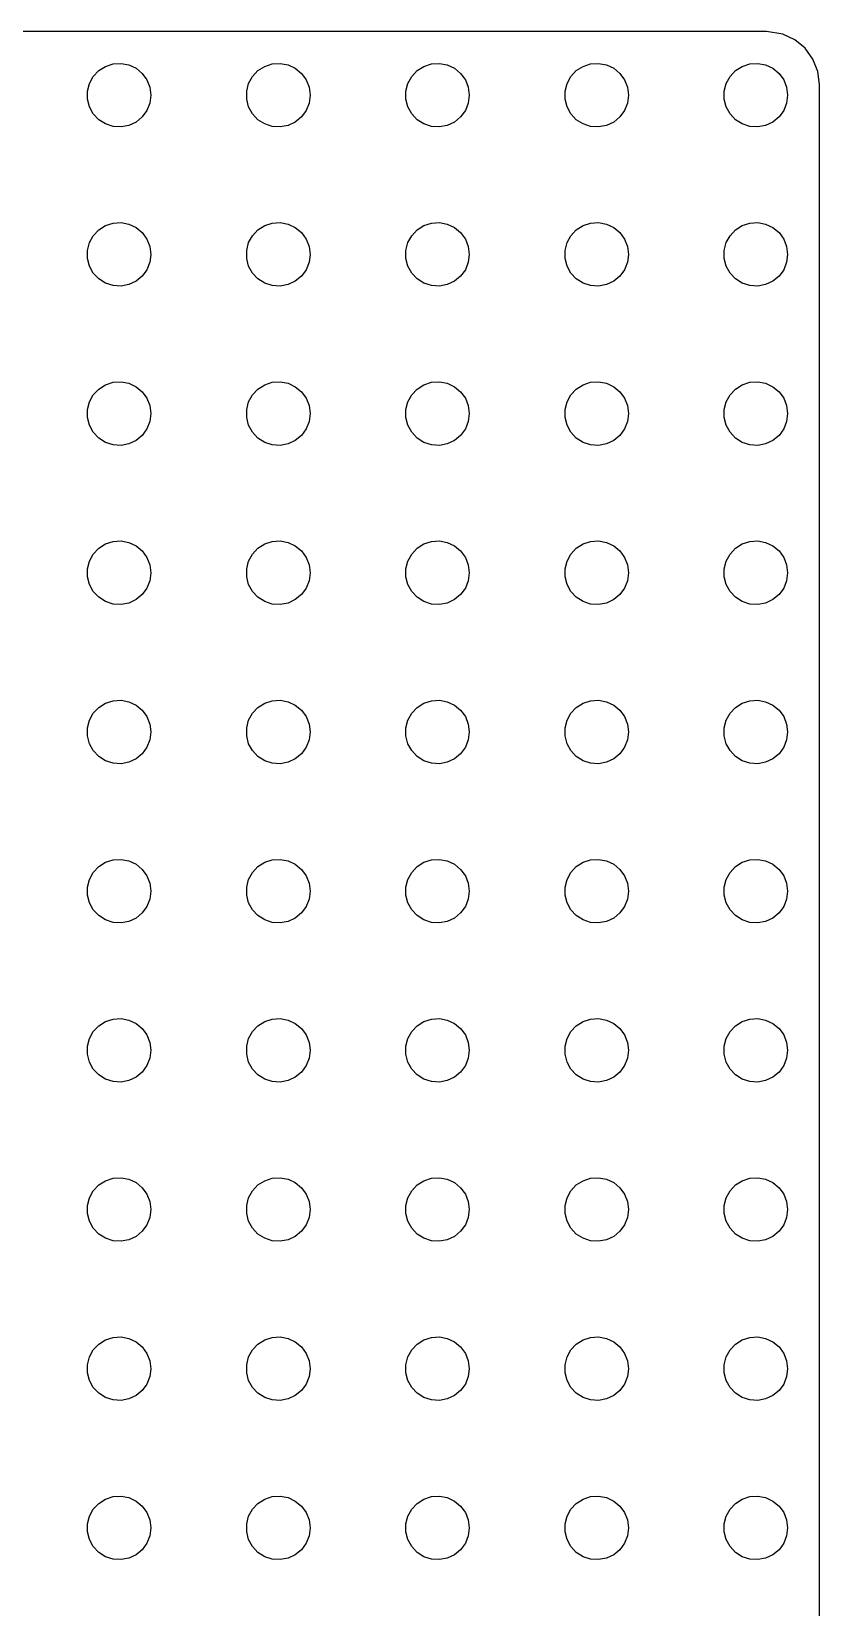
# Model space of a CAD drawing. Header units: metres. Extents: x -148 to 148, y -148 to 148.
# Drawn here: x 74.2 to 148.5, y 0 to 148.5 of the extents above; entities that cross this region are included whole.
import ezdxf

# ---------------------------------------------------------------- set-up
doc = ezdxf.new("R2010")
doc.units = ezdxf.units.M

msp = doc.modelspace()

# ---------------------------------------------------------------- linework, layer by layer
for p, q in [((143.5, 148.5), (-143.5, 148.5)), ((145.045, 148.255), (143.5, 148.5)), ((146.179, 147.722), (145.045, 148.255)), ((147.145, 146.923), (146.179, 147.722)), ((147.882, 145.909), (147.145, 146.923)), ((148.343, 144.743), (147.882, 145.909)), ((79.7107, 143.604), (80.073, 144.263)), ((80.073, 144.263), (80.5877, 144.812)), ((80.5877, 144.812), (81.2227, 145.214)), ((81.2227, 145.214), (81.9379, 145.447)), ((81.9379, 145.447), (82.6884, 145.494)), ((82.6884, 145.494), (83.427, 145.353)), ((83.427, 145.353), (84.1075, 145.033)), ((84.1075, 145.033), (84.6869, 144.554)), ((84.6869, 144.554), (85.1289, 143.945)), ((94.7107, 143.604), (95.073, 144.263)), ((95.073, 144.263), (95.5877, 144.812)), ((95.5877, 144.812), (96.2227, 145.214)), ((96.2227, 145.214), (96.9379, 145.447)), ((96.9379, 145.447), (97.6884, 145.494)), ((97.6884, 145.494), (98.427, 145.353)), ((98.427, 145.353), (99.1075, 145.033)), ((99.1075, 145.033), (99.6869, 144.554)), ((99.6869, 144.554), (100.129, 143.945)), ((109.711, 143.604), (110.073, 144.263)), ((110.073, 144.263), (110.588, 144.812)), ((110.588, 144.812), (111.223, 145.214)), ((111.223, 145.214), (111.938, 145.447)), ((111.938, 145.447), (112.688, 145.494)), ((112.688, 145.494), (113.427, 145.353)), ((113.427, 145.353), (114.107, 145.033)), ((114.107, 145.033), (114.687, 144.554)), ((114.687, 144.554), (115.129, 143.945)), ((124.711, 143.604), (125.073, 144.263)), ((125.073, 144.263), (125.588, 144.812)), ((125.588, 144.812), (126.223, 145.214)), ((126.223, 145.214), (126.938, 145.447)), ((126.938, 145.447), (127.688, 145.494)), ((127.688, 145.494), (128.427, 145.353)), ((128.427, 145.353), (129.107, 145.033)), ((129.107, 145.033), (129.687, 144.554)), ((129.687, 144.554), (130.129, 143.945)), ((139.711, 143.604), (140.073, 144.263)), ((140.073, 144.263), (140.588, 144.812)), ((140.588, 144.812), (141.223, 145.214)), ((141.223, 145.214), (141.938, 145.447)), ((141.938, 145.447), (142.688, 145.494)), ((142.688, 145.494), (143.427, 145.353)), ((143.427, 145.353), (144.107, 145.033)), ((144.107, 145.033), (144.687, 144.554)), ((144.687, 144.554), (145.129, 143.945)), ((148.5, 143.5), (148.343, 144.743)), ((79.5237, 142.876), (79.7107, 143.604)), ((79.5237, 142.124), (79.5237, 142.876)), ((85.1289, 143.945), (85.4057, 143.246)), ((85.4057, 143.246), (85.5, 142.5)), ((94.5237, 142.876), (94.7107, 143.604)), ((94.5237, 142.124), (94.5237, 142.876)), ((100.129, 143.945), (100.406, 143.246)), ((100.406, 143.246), (100.5, 142.5)), ((109.524, 142.876), (109.711, 143.604)), ((109.524, 142.124), (109.524, 142.876)), ((115.129, 143.945), (115.406, 143.246)), ((115.406, 143.246), (115.5, 142.5)), ((124.524, 142.876), (124.711, 143.604)), ((124.524, 142.124), (124.524, 142.876)), ((130.129, 143.945), (130.406, 143.246)), ((130.406, 143.246), (130.5, 142.5)), ((139.524, 142.876), (139.711, 143.604)), ((139.524, 142.124), (139.524, 142.876)), ((145.129, 143.945), (145.406, 143.246)), ((145.406, 143.246), (145.5, 142.5)), ((148.5, -143.5), (148.5, 143.5)), ((79.7107, 141.396), (79.5237, 142.124)), ((80.073, 140.737), (79.7107, 141.396)), ((85.4057, 141.754), (85.1289, 141.055)), ((85.5, 142.5), (85.4057, 141.754)), ((94.7107, 141.396), (94.5237, 142.124)), ((95.073, 140.737), (94.7107, 141.396)), ((100.406, 141.754), (100.129, 141.055)), ((100.5, 142.5), (100.406, 141.754)), ((109.711, 141.396), (109.524, 142.124)), ((110.073, 140.737), (109.711, 141.396)), ((115.406, 141.754), (115.129, 141.055)), ((115.5, 142.5), (115.406, 141.754)), ((124.711, 141.396), (124.524, 142.124)), ((125.073, 140.737), (124.711, 141.396)), ((130.406, 141.754), (130.129, 141.055)), ((130.5, 142.5), (130.406, 141.754)), ((139.711, 141.396), (139.524, 142.124)), ((140.073, 140.737), (139.711, 141.396)), ((145.406, 141.754), (145.129, 141.055)), ((145.5, 142.5), (145.406, 141.754)), ((80.5877, 140.188), (80.073, 140.737)), ((81.2227, 139.786), (80.5877, 140.188)), ((81.9379, 139.553), (81.2227, 139.786)), ((83.427, 139.647), (82.6884, 139.506)), ((84.1075, 139.967), (83.427, 139.647)), ((84.6869, 140.446), (84.1075, 139.967)), ((85.1289, 141.055), (84.6869, 140.446)), ((95.5877, 140.188), (95.073, 140.737)), ((96.2227, 139.786), (95.5877, 140.188)), ((96.9379, 139.553), (96.2227, 139.786)), ((98.427, 139.647), (97.6884, 139.506)), ((99.1075, 139.967), (98.427, 139.647)), ((99.6869, 140.446), (99.1075, 139.967)), ((100.129, 141.055), (99.6869, 140.446)), ((110.588, 140.188), (110.073, 140.737)), ((111.223, 139.786), (110.588, 140.188)), ((111.938, 139.553), (111.223, 139.786)), ((113.427, 139.647), (112.688, 139.506)), ((114.107, 139.967), (113.427, 139.647)), ((114.687, 140.446), (114.107, 139.967)), ((115.129, 141.055), (114.687, 140.446)), ((125.588, 140.188), (125.073, 140.737)), ((126.223, 139.786), (125.588, 140.188)), ((126.938, 139.553), (126.223, 139.786)), ((128.427, 139.647), (127.688, 139.506)), ((129.107, 139.967), (128.427, 139.647)), ((129.687, 140.446), (129.107, 139.967)), ((130.129, 141.055), (129.687, 140.446)), ((140.588, 140.188), (140.073, 140.737)), ((141.223, 139.786), (140.588, 140.188)), ((141.938, 139.553), (141.223, 139.786)), ((143.427, 139.647), (142.688, 139.506)), ((144.107, 139.967), (143.427, 139.647)), ((144.687, 140.446), (144.107, 139.967)), ((145.129, 141.055), (144.687, 140.446)), ((82.6884, 139.506), (81.9379, 139.553)), ((97.6884, 139.506), (96.9379, 139.553)), ((112.688, 139.506), (111.938, 139.553)), ((127.688, 139.506), (126.938, 139.553)), ((142.688, 139.506), (141.938, 139.553)), ((79.7107, 128.604), (80.073, 129.263)), ((80.073, 129.263), (80.5877, 129.812)), ((80.5877, 129.812), (81.2227, 130.214)), ((81.2227, 130.214), (81.9379, 130.447)), ((81.9379, 130.447), (82.6884, 130.494)), ((82.6884, 130.494), (83.427, 130.353)), ((83.427, 130.353), (84.1075, 130.033)), ((84.1075, 130.033), (84.6869, 129.554)), ((84.6869, 129.554), (85.1289, 128.945)), ((94.7107, 128.604), (95.073, 129.263)), ((95.073, 129.263), (95.5877, 129.812)), ((95.5877, 129.812), (96.2227, 130.214)), ((96.2227, 130.214), (96.9379, 130.447)), ((96.9379, 130.447), (97.6884, 130.494)), ((97.6884, 130.494), (98.427, 130.353)), ((98.427, 130.353), (99.1075, 130.033)), ((99.1075, 130.033), (99.6869, 129.554)), ((99.6869, 129.554), (100.129, 128.945)), ((109.711, 128.604), (110.073, 129.263)), ((110.073, 129.263), (110.588, 129.812)), ((110.588, 129.812), (111.223, 130.214)), ((111.223, 130.214), (111.938, 130.447)), ((111.938, 130.447), (112.688, 130.494)), ((112.688, 130.494), (113.427, 130.353)), ((113.427, 130.353), (114.107, 130.033)), ((114.107, 130.033), (114.687, 129.554)), ((114.687, 129.554), (115.129, 128.945)), ((124.711, 128.604), (125.073, 129.263)), ((125.073, 129.263), (125.588, 129.812)), ((125.588, 129.812), (126.223, 130.214)), ((126.223, 130.214), (126.938, 130.447)), ((126.938, 130.447), (127.688, 130.494)), ((127.688, 130.494), (128.427, 130.353)), ((128.427, 130.353), (129.107, 130.033)), ((129.107, 130.033), (129.687, 129.554)), ((129.687, 129.554), (130.129, 128.945)), ((139.711, 128.604), (140.073, 129.263)), ((140.073, 129.263), (140.588, 129.812)), ((140.588, 129.812), (141.223, 130.214)), ((141.223, 130.214), (141.938, 130.447)), ((141.938, 130.447), (142.688, 130.494)), ((142.688, 130.494), (143.427, 130.353)), ((143.427, 130.353), (144.107, 130.033)), ((144.107, 130.033), (144.687, 129.554)), ((144.687, 129.554), (145.129, 128.945)), ((79.5237, 127.876), (79.7107, 128.604)), ((79.5237, 127.124), (79.5237, 127.876)), ((85.1289, 128.945), (85.4057, 128.246)), ((85.4057, 128.246), (85.5, 127.5)), ((94.5237, 127.876), (94.7107, 128.604)), ((94.5237, 127.124), (94.5237, 127.876)), ((100.129, 128.945), (100.406, 128.246)), ((100.406, 128.246), (100.5, 127.5)), ((109.524, 127.876), (109.711, 128.604)), ((109.524, 127.124), (109.524, 127.876)), ((115.129, 128.945), (115.406, 128.246)), ((115.406, 128.246), (115.5, 127.5)), ((124.524, 127.876), (124.711, 128.604)), ((124.524, 127.124), (124.524, 127.876)), ((130.129, 128.945), (130.406, 128.246)), ((130.406, 128.246), (130.5, 127.5)), ((139.524, 127.876), (139.711, 128.604)), ((139.524, 127.124), (139.524, 127.876)), ((145.129, 128.945), (145.406, 128.246)), ((145.406, 128.246), (145.5, 127.5)), ((79.7107, 126.396), (79.5237, 127.124)), ((80.073, 125.737), (79.7107, 126.396)), ((85.4057, 126.754), (85.1289, 126.055)), ((85.5, 127.5), (85.4057, 126.754)), ((94.7107, 126.396), (94.5237, 127.124)), ((95.073, 125.737), (94.7107, 126.396)), ((100.406, 126.754), (100.129, 126.055)), ((100.5, 127.5), (100.406, 126.754)), ((109.711, 126.396), (109.524, 127.124)), ((110.073, 125.737), (109.711, 126.396)), ((115.406, 126.754), (115.129, 126.055)), ((115.5, 127.5), (115.406, 126.754)), ((124.711, 126.396), (124.524, 127.124)), ((125.073, 125.737), (124.711, 126.396)), ((130.406, 126.754), (130.129, 126.055)), ((130.5, 127.5), (130.406, 126.754)), ((139.711, 126.396), (139.524, 127.124)), ((140.073, 125.737), (139.711, 126.396)), ((145.406, 126.754), (145.129, 126.055)), ((145.5, 127.5), (145.406, 126.754)), ((80.5877, 125.188), (80.073, 125.737)), ((81.2227, 124.786), (80.5877, 125.188)), ((81.9379, 124.553), (81.2227, 124.786)), ((84.1075, 124.967), (83.427, 124.647)), ((84.6869, 125.446), (84.1075, 124.967)), ((85.1289, 126.055), (84.6869, 125.446)), ((95.5877, 125.188), (95.073, 125.737)), ((96.2227, 124.786), (95.5877, 125.188)), ((96.9379, 124.553), (96.2227, 124.786)), ((99.1075, 124.967), (98.427, 124.647)), ((99.6869, 125.446), (99.1075, 124.967)), ((100.129, 126.055), (99.6869, 125.446)), ((110.588, 125.188), (110.073, 125.737)), ((111.223, 124.786), (110.588, 125.188)), ((111.938, 124.553), (111.223, 124.786)), ((114.107, 124.967), (113.427, 124.647)), ((114.687, 125.446), (114.107, 124.967)), ((115.129, 126.055), (114.687, 125.446)), ((125.588, 125.188), (125.073, 125.737)), ((126.223, 124.786), (125.588, 125.188)), ((126.938, 124.553), (126.223, 124.786)), ((129.107, 124.967), (128.427, 124.647)), ((129.687, 125.446), (129.107, 124.967)), ((130.129, 126.055), (129.687, 125.446)), ((140.588, 125.188), (140.073, 125.737)), ((141.223, 124.786), (140.588, 125.188)), ((141.938, 124.553), (141.223, 124.786)), ((144.107, 124.967), (143.427, 124.647)), ((144.687, 125.446), (144.107, 124.967)), ((145.129, 126.055), (144.687, 125.446)), ((82.6884, 124.506), (81.9379, 124.553)), ((83.427, 124.647), (82.6884, 124.506)), ((97.6884, 124.506), (96.9379, 124.553)), ((98.427, 124.647), (97.6884, 124.506)), ((112.688, 124.506), (111.938, 124.553)), ((113.427, 124.647), (112.688, 124.506)), ((127.688, 124.506), (126.938, 124.553)), ((128.427, 124.647), (127.688, 124.506)), ((142.688, 124.506), (141.938, 124.553)), ((143.427, 124.647), (142.688, 124.506)), ((80.073, 114.263), (80.5877, 114.812)), ((80.5877, 114.812), (81.2227, 115.214)), ((81.2227, 115.214), (81.9379, 115.447)), ((81.9379, 115.447), (82.6884, 115.494)), ((82.6884, 115.494), (83.427, 115.353)), ((83.427, 115.353), (84.1075, 115.033)), ((84.1075, 115.033), (84.6869, 114.554)), ((84.6869, 114.554), (85.1289, 113.945)), ((95.073, 114.263), (95.5877, 114.812)), ((95.5877, 114.812), (96.2227, 115.214)), ((96.2227, 115.214), (96.9379, 115.447)), ((96.9379, 115.447), (97.6884, 115.494)), ((97.6884, 115.494), (98.427, 115.353)), ((98.427, 115.353), (99.1075, 115.033)), ((99.1075, 115.033), (99.6869, 114.554)), ((99.6869, 114.554), (100.129, 113.945)), ((110.073, 114.263), (110.588, 114.812)), ((110.588, 114.812), (111.223, 115.214)), ((111.223, 115.214), (111.938, 115.447)), ((111.938, 115.447), (112.688, 115.494)), ((112.688, 115.494), (113.427, 115.353)), ((113.427, 115.353), (114.107, 115.033)), ((114.107, 115.033), (114.687, 114.554)), ((114.687, 114.554), (115.129, 113.945)), ((125.073, 114.263), (125.588, 114.812)), ((125.588, 114.812), (126.223, 115.214)), ((126.223, 115.214), (126.938, 115.447)), ((126.938, 115.447), (127.688, 115.494)), ((127.688, 115.494), (128.427, 115.353)), ((128.427, 115.353), (129.107, 115.033)), ((129.107, 115.033), (129.687, 114.554)), ((129.687, 114.554), (130.129, 113.945)), ((140.073, 114.263), (140.588, 114.812)), ((140.588, 114.812), (141.223, 115.214)), ((141.223, 115.214), (141.938, 115.447)), ((141.938, 115.447), (142.688, 115.494)), ((142.688, 115.494), (143.427, 115.353)), ((143.427, 115.353), (144.107, 115.033)), ((144.107, 115.033), (144.687, 114.554)), ((144.687, 114.554), (145.129, 113.945)), ((79.5237, 112.876), (79.7107, 113.604)), ((79.5237, 112.124), (79.5237, 112.876)), ((79.7107, 113.604), (80.073, 114.263)), ((85.1289, 113.945), (85.4057, 113.246)), ((85.4057, 113.246), (85.5, 112.5)), ((94.5237, 112.876), (94.7107, 113.604)), ((94.5237, 112.124), (94.5237, 112.876)), ((94.7107, 113.604), (95.073, 114.263)), ((100.129, 113.945), (100.406, 113.246)), ((100.406, 113.246), (100.5, 112.5)), ((109.524, 112.876), (109.711, 113.604)), ((109.524, 112.124), (109.524, 112.876)), ((109.711, 113.604), (110.073, 114.263)), ((115.129, 113.945), (115.406, 113.246)), ((115.406, 113.246), (115.5, 112.5)), ((124.524, 112.876), (124.711, 113.604)), ((124.524, 112.124), (124.524, 112.876)), ((124.711, 113.604), (125.073, 114.263)), ((130.129, 113.945), (130.406, 113.246)), ((130.406, 113.246), (130.5, 112.5)), ((139.524, 112.876), (139.711, 113.604)), ((139.524, 112.124), (139.524, 112.876)), ((139.711, 113.604), (140.073, 114.263)), ((145.129, 113.945), (145.406, 113.246)), ((145.406, 113.246), (145.5, 112.5)), ((79.7107, 111.396), (79.5237, 112.124)), ((80.073, 110.737), (79.7107, 111.396)), ((85.4057, 111.754), (85.1289, 111.055)), ((85.5, 112.5), (85.4057, 111.754)), ((94.7107, 111.396), (94.5237, 112.124)), ((95.073, 110.737), (94.7107, 111.396)), ((100.406, 111.754), (100.129, 111.055)), ((100.5, 112.5), (100.406, 111.754)), ((109.711, 111.396), (109.524, 112.124)), ((110.073, 110.737), (109.711, 111.396)), ((115.406, 111.754), (115.129, 111.055)), ((115.5, 112.5), (115.406, 111.754)), ((124.711, 111.396), (124.524, 112.124)), ((125.073, 110.737), (124.711, 111.396)), ((130.406, 111.754), (130.129, 111.055)), ((130.5, 112.5), (130.406, 111.754)), ((139.711, 111.396), (139.524, 112.124)), ((140.073, 110.737), (139.711, 111.396)), ((145.406, 111.754), (145.129, 111.055)), ((145.5, 112.5), (145.406, 111.754)), ((80.5877, 110.188), (80.073, 110.737)), ((81.2227, 109.786), (80.5877, 110.188)), ((84.1075, 109.967), (83.427, 109.647)), ((84.6869, 110.446), (84.1075, 109.967)), ((85.1289, 111.055), (84.6869, 110.446)), ((95.5877, 110.188), (95.073, 110.737)), ((96.2227, 109.786), (95.5877, 110.188)), ((99.1075, 109.967), (98.427, 109.647)), ((99.6869, 110.446), (99.1075, 109.967)), ((100.129, 111.055), (99.6869, 110.446)), ((110.588, 110.188), (110.073, 110.737)), ((111.223, 109.786), (110.588, 110.188)), ((114.107, 109.967), (113.427, 109.647)), ((114.687, 110.446), (114.107, 109.967)), ((115.129, 111.055), (114.687, 110.446)), ((125.588, 110.188), (125.073, 110.737)), ((126.223, 109.786), (125.588, 110.188)), ((129.107, 109.967), (128.427, 109.647)), ((129.687, 110.446), (129.107, 109.967)), ((130.129, 111.055), (129.687, 110.446)), ((140.588, 110.188), (140.073, 110.737)), ((141.223, 109.786), (140.588, 110.188)), ((144.107, 109.967), (143.427, 109.647)), ((144.687, 110.446), (144.107, 109.967)), ((145.129, 111.055), (144.687, 110.446)), ((81.9379, 109.553), (81.2227, 109.786)), ((82.6884, 109.506), (81.9379, 109.553)), ((83.427, 109.647), (82.6884, 109.506)), ((96.9379, 109.553), (96.2227, 109.786)), ((97.6884, 109.506), (96.9379, 109.553)), ((98.427, 109.647), (97.6884, 109.506)), ((111.938, 109.553), (111.223, 109.786)), ((112.688, 109.506), (111.938, 109.553)), ((113.427, 109.647), (112.688, 109.506)), ((126.938, 109.553), (126.223, 109.786)), ((127.688, 109.506), (126.938, 109.553)), ((128.427, 109.647), (127.688, 109.506)), ((141.938, 109.553), (141.223, 109.786)), ((142.688, 109.506), (141.938, 109.553)), ((143.427, 109.647), (142.688, 109.506)), ((80.073, 99.2634), (80.5877, 99.8115)), ((80.5877, 99.8115), (81.2227, 100.214)), ((81.2227, 100.214), (81.9379, 100.447)), ((81.9379, 100.447), (82.6884, 100.494)), ((82.6884, 100.494), (83.427, 100.353)), ((83.427, 100.353), (84.1075, 100.033)), ((84.1075, 100.033), (84.6869, 99.5536)), ((84.6869, 99.5536), (85.1289, 98.9453)), ((95.073, 99.2634), (95.5877, 99.8115)), ((95.5877, 99.8115), (96.2227, 100.214)), ((96.2227, 100.214), (96.9379, 100.447)), ((96.9379, 100.447), (97.6884, 100.494)), ((97.6884, 100.494), (98.427, 100.353)), ((98.427, 100.353), (99.1075, 100.033)), ((99.1075, 100.033), (99.6869, 99.5536)), ((99.6869, 99.5536), (100.129, 98.9453)), ((110.073, 99.2634), (110.588, 99.8115)), ((110.588, 99.8115), (111.223, 100.214)), ((111.223, 100.214), (111.938, 100.447)), ((111.938, 100.447), (112.688, 100.494)), ((112.688, 100.494), (113.427, 100.353)), ((113.427, 100.353), (114.107, 100.033)), ((114.107, 100.033), (114.687, 99.5536)), ((114.687, 99.5536), (115.129, 98.9453)), ((125.073, 99.2634), (125.588, 99.8115)), ((125.588, 99.8115), (126.223, 100.214)), ((126.223, 100.214), (126.938, 100.447)), ((126.938, 100.447), (127.688, 100.494)), ((127.688, 100.494), (128.427, 100.353)), ((128.427, 100.353), (129.107, 100.033)), ((129.107, 100.033), (129.687, 99.5536)), ((129.687, 99.5536), (130.129, 98.9453)), ((140.073, 99.2634), (140.588, 99.8115)), ((140.588, 99.8115), (141.223, 100.214)), ((141.223, 100.214), (141.938, 100.447)), ((141.938, 100.447), (142.688, 100.494)), ((142.688, 100.494), (143.427, 100.353)), ((143.427, 100.353), (144.107, 100.033)), ((144.107, 100.033), (144.687, 99.5536)), ((144.687, 99.5536), (145.129, 98.9453)), ((79.5237, 97.876), (79.7107, 98.6044)), ((79.7107, 98.6044), (80.073, 99.2634)), ((85.1289, 98.9453), (85.4057, 98.2461)), ((85.4057, 98.2461), (85.5, 97.5)), ((94.5237, 97.876), (94.7107, 98.6044)), ((94.7107, 98.6044), (95.073, 99.2634)), ((100.129, 98.9453), (100.406, 98.2461)), ((100.406, 98.2461), (100.5, 97.5)), ((109.524, 97.876), (109.711, 98.6044)), ((109.711, 98.6044), (110.073, 99.2634)), ((115.129, 98.9453), (115.406, 98.2461)), ((115.406, 98.2461), (115.5, 97.5)), ((124.524, 97.876), (124.711, 98.6044)), ((124.711, 98.6044), (125.073, 99.2634)), ((130.129, 98.9453), (130.406, 98.2461)), ((130.406, 98.2461), (130.5, 97.5)), ((139.524, 97.876), (139.711, 98.6044)), ((139.711, 98.6044), (140.073, 99.2634)), ((145.129, 98.9453), (145.406, 98.2461)), ((145.406, 98.2461), (145.5, 97.5)), ((79.5237, 97.124), (79.5237, 97.876)), ((79.7107, 96.3956), (79.5237, 97.124)), ((85.4057, 96.7539), (85.1289, 96.0547)), ((85.5, 97.5), (85.4057, 96.7539)), ((94.5237, 97.124), (94.5237, 97.876)), ((94.7107, 96.3956), (94.5237, 97.124)), ((100.406, 96.7539), (100.129, 96.0547)), ((100.5, 97.5), (100.406, 96.7539)), ((109.524, 97.124), (109.524, 97.876)), ((109.711, 96.3956), (109.524, 97.124)), ((115.406, 96.7539), (115.129, 96.0547)), ((115.5, 97.5), (115.406, 96.7539)), ((124.524, 97.124), (124.524, 97.876)), ((124.711, 96.3956), (124.524, 97.124)), ((130.406, 96.7539), (130.129, 96.0547)), ((130.5, 97.5), (130.406, 96.7539)), ((139.524, 97.124), (139.524, 97.876)), ((139.711, 96.3956), (139.524, 97.124)), ((145.406, 96.7539), (145.129, 96.0547)), ((145.5, 97.5), (145.406, 96.7539)), ((80.073, 95.7366), (79.7107, 96.3956)), ((80.5877, 95.1885), (80.073, 95.7366)), ((81.2227, 94.7855), (80.5877, 95.1885)), ((84.6869, 95.4464), (84.1075, 94.967)), ((85.1289, 96.0547), (84.6869, 95.4464)), ((95.073, 95.7366), (94.7107, 96.3956)), ((95.5877, 95.1885), (95.073, 95.7366)), ((96.2227, 94.7855), (95.5877, 95.1885)), ((99.6869, 95.4464), (99.1075, 94.967)), ((100.129, 96.0547), (99.6869, 95.4464)), ((110.073, 95.7366), (109.711, 96.3956)), ((110.588, 95.1885), (110.073, 95.7366)), ((111.223, 94.7855), (110.588, 95.1885)), ((114.687, 95.4464), (114.107, 94.967)), ((115.129, 96.0547), (114.687, 95.4464)), ((125.073, 95.7366), (124.711, 96.3956)), ((125.588, 95.1885), (125.073, 95.7366)), ((126.223, 94.7855), (125.588, 95.1885)), ((129.687, 95.4464), (129.107, 94.967)), ((130.129, 96.0547), (129.687, 95.4464)), ((140.073, 95.7366), (139.711, 96.3956)), ((140.588, 95.1885), (140.073, 95.7366)), ((141.223, 94.7855), (140.588, 95.1885)), ((144.687, 95.4464), (144.107, 94.967)), ((145.129, 96.0547), (144.687, 95.4464)), ((81.9379, 94.5531), (81.2227, 94.7855)), ((82.6884, 94.5059), (81.9379, 94.5531)), ((83.427, 94.6468), (82.6884, 94.5059)), ((84.1075, 94.967), (83.427, 94.6468)), ((96.9379, 94.5531), (96.2227, 94.7855)), ((97.6884, 94.5059), (96.9379, 94.5531)), ((98.427, 94.6468), (97.6884, 94.5059)), ((99.1075, 94.967), (98.427, 94.6468)), ((111.938, 94.5531), (111.223, 94.7855)), ((112.688, 94.5059), (111.938, 94.5531)), ((113.427, 94.6468), (112.688, 94.5059)), ((114.107, 94.967), (113.427, 94.6468)), ((126.938, 94.5531), (126.223, 94.7855)), ((127.688, 94.5059), (126.938, 94.5531)), ((128.427, 94.6468), (127.688, 94.5059)), ((129.107, 94.967), (128.427, 94.6468)), ((141.938, 94.5531), (141.223, 94.7855)), ((142.688, 94.5059), (141.938, 94.5531)), ((143.427, 94.6468), (142.688, 94.5059)), ((144.107, 94.967), (143.427, 94.6468)), ((80.073, 84.2634), (80.5877, 84.8115)), ((80.5877, 84.8115), (81.2227, 85.2145)), ((81.2227, 85.2145), (81.9379, 85.4469)), ((81.9379, 85.4469), (82.6884, 85.4941)), ((82.6884, 85.4941), (83.427, 85.3532)), ((83.427, 85.3532), (84.1075, 85.033)), ((84.1075, 85.033), (84.6869, 84.5536)), ((95.073, 84.2634), (95.5877, 84.8115)), ((95.5877, 84.8115), (96.2227, 85.2145)), ((96.2227, 85.2145), (96.9379, 85.4469)), ((96.9379, 85.4469), (97.6884, 85.4941)), ((97.6884, 85.4941), (98.427, 85.3532)), ((98.427, 85.3532), (99.1075, 85.033)), ((99.1075, 85.033), (99.6869, 84.5536)), ((110.073, 84.2634), (110.588, 84.8115)), ((110.588, 84.8115), (111.223, 85.2145)), ((111.223, 85.2145), (111.938, 85.4469)), ((111.938, 85.4469), (112.688, 85.4941)), ((112.688, 85.4941), (113.427, 85.3532)), ((113.427, 85.3532), (114.107, 85.033)), ((114.107, 85.033), (114.687, 84.5536)), ((125.073, 84.2634), (125.588, 84.8115)), ((125.588, 84.8115), (126.223, 85.2145)), ((126.223, 85.2145), (126.938, 85.4469)), ((126.938, 85.4469), (127.688, 85.4941)), ((127.688, 85.4941), (128.427, 85.3532)), ((128.427, 85.3532), (129.107, 85.033)), ((129.107, 85.033), (129.687, 84.5536)), ((140.073, 84.2634), (140.588, 84.8115)), ((140.588, 84.8115), (141.223, 85.2145)), ((141.223, 85.2145), (141.938, 85.4469)), ((141.938, 85.4469), (142.688, 85.4941)), ((142.688, 85.4941), (143.427, 85.3532)), ((143.427, 85.3532), (144.107, 85.033)), ((144.107, 85.033), (144.687, 84.5536)), ((79.5237, 82.876), (79.7107, 83.6044)), ((79.7107, 83.6044), (80.073, 84.2634)), ((84.6869, 84.5536), (85.1289, 83.9453)), ((85.1289, 83.9453), (85.4057, 83.2461)), ((85.4057, 83.2461), (85.5, 82.5)), ((94.5237, 82.876), (94.7107, 83.6044)), ((94.7107, 83.6044), (95.073, 84.2634)), ((99.6869, 84.5536), (100.129, 83.9453)), ((100.129, 83.9453), (100.406, 83.2461)), ((100.406, 83.2461), (100.5, 82.5)), ((109.524, 82.876), (109.711, 83.6044)), ((109.711, 83.6044), (110.073, 84.2634)), ((114.687, 84.5536), (115.129, 83.9453)), ((115.129, 83.9453), (115.406, 83.2461)), ((115.406, 83.2461), (115.5, 82.5)), ((124.524, 82.876), (124.711, 83.6044)), ((124.711, 83.6044), (125.073, 84.2634)), ((129.687, 84.5536), (130.129, 83.9453)), ((130.129, 83.9453), (130.406, 83.2461)), ((130.406, 83.2461), (130.5, 82.5)), ((139.524, 82.876), (139.711, 83.6044)), ((139.711, 83.6044), (140.073, 84.2634)), ((144.687, 84.5536), (145.129, 83.9453)), ((145.129, 83.9453), (145.406, 83.2461)), ((145.406, 83.2461), (145.5, 82.5)), ((79.5237, 82.124), (79.5237, 82.876)), ((79.7107, 81.3956), (79.5237, 82.124)), ((85.4057, 81.7539), (85.1289, 81.0547)), ((85.5, 82.5), (85.4057, 81.7539)), ((94.5237, 82.124), (94.5237, 82.876)), ((94.7107, 81.3956), (94.5237, 82.124)), ((100.406, 81.7539), (100.129, 81.0547)), ((100.5, 82.5), (100.406, 81.7539)), ((109.524, 82.124), (109.524, 82.876)), ((109.711, 81.3956), (109.524, 82.124)), ((115.406, 81.7539), (115.129, 81.0547)), ((115.5, 82.5), (115.406, 81.7539)), ((124.524, 82.124), (124.524, 82.876)), ((124.711, 81.3956), (124.524, 82.124)), ((130.406, 81.7539), (130.129, 81.0547)), ((130.5, 82.5), (130.406, 81.7539)), ((139.524, 82.124), (139.524, 82.876)), ((139.711, 81.3956), (139.524, 82.124)), ((145.406, 81.7539), (145.129, 81.0547)), ((145.5, 82.5), (145.406, 81.7539)), ((80.073, 80.7366), (79.7107, 81.3956)), ((80.5877, 80.1885), (80.073, 80.7366)), ((84.6869, 80.4464), (84.1075, 79.967)), ((85.1289, 81.0547), (84.6869, 80.4464)), ((95.073, 80.7366), (94.7107, 81.3956)), ((95.5877, 80.1885), (95.073, 80.7366)), ((99.6869, 80.4464), (99.1075, 79.967)), ((100.129, 81.0547), (99.6869, 80.4464)), ((110.073, 80.7366), (109.711, 81.3956)), ((110.588, 80.1885), (110.073, 80.7366)), ((114.687, 80.4464), (114.107, 79.967)), ((115.129, 81.0547), (114.687, 80.4464)), ((125.073, 80.7366), (124.711, 81.3956)), ((125.588, 80.1885), (125.073, 80.7366)), ((129.687, 80.4464), (129.107, 79.967)), ((130.129, 81.0547), (129.687, 80.4464)), ((140.073, 80.7366), (139.711, 81.3956)), ((140.588, 80.1885), (140.073, 80.7366)), ((144.687, 80.4464), (144.107, 79.967)), ((145.129, 81.0547), (144.687, 80.4464)), ((81.2227, 79.7855), (80.5877, 80.1885)), ((81.9379, 79.5531), (81.2227, 79.7855)), ((82.6884, 79.5059), (81.9379, 79.5531)), ((83.427, 79.6468), (82.6884, 79.5059)), ((84.1075, 79.967), (83.427, 79.6468)), ((96.2227, 79.7855), (95.5877, 80.1885)), ((96.9379, 79.5531), (96.2227, 79.7855)), ((97.6884, 79.5059), (96.9379, 79.5531)), ((98.427, 79.6468), (97.6884, 79.5059)), ((99.1075, 79.967), (98.427, 79.6468)), ((111.223, 79.7855), (110.588, 80.1885)), ((111.938, 79.5531), (111.223, 79.7855)), ((112.688, 79.5059), (111.938, 79.5531)), ((113.427, 79.6468), (112.688, 79.5059)), ((114.107, 79.967), (113.427, 79.6468)), ((126.223, 79.7855), (125.588, 80.1885)), ((126.938, 79.5531), (126.223, 79.7855)), ((127.688, 79.5059), (126.938, 79.5531)), ((128.427, 79.6468), (127.688, 79.5059)), ((129.107, 79.967), (128.427, 79.6468)), ((141.223, 79.7855), (140.588, 80.1885)), ((141.938, 79.5531), (141.223, 79.7855)), ((142.688, 79.5059), (141.938, 79.5531)), ((143.427, 79.6468), (142.688, 79.5059)), ((144.107, 79.967), (143.427, 79.6468)), ((80.073, 69.2634), (80.5877, 69.8115)), ((80.5877, 69.8115), (81.2227, 70.2145)), ((81.2227, 70.2145), (81.9379, 70.4469)), ((81.9379, 70.4469), (82.6884, 70.4941)), ((82.6884, 70.4941), (83.427, 70.3532)), ((83.427, 70.3532), (84.1075, 70.033)), ((84.1075, 70.033), (84.6869, 69.5536)), ((95.073, 69.2634), (95.5877, 69.8115)), ((95.5877, 69.8115), (96.2227, 70.2145)), ((96.2227, 70.2145), (96.9379, 70.4469)), ((96.9379, 70.4469), (97.6884, 70.4941)), ((97.6884, 70.4941), (98.427, 70.3532)), ((98.427, 70.3532), (99.1075, 70.033)), ((99.1075, 70.033), (99.6869, 69.5536)), ((110.073, 69.2634), (110.588, 69.8115)), ((110.588, 69.8115), (111.223, 70.2145)), ((111.223, 70.2145), (111.938, 70.4469)), ((111.938, 70.4469), (112.688, 70.4941)), ((112.688, 70.4941), (113.427, 70.3532)), ((113.427, 70.3532), (114.107, 70.033)), ((114.107, 70.033), (114.687, 69.5536)), ((125.073, 69.2634), (125.588, 69.8115)), ((125.588, 69.8115), (126.223, 70.2145)), ((126.223, 70.2145), (126.938, 70.4469)), ((126.938, 70.4469), (127.688, 70.4941)), ((127.688, 70.4941), (128.427, 70.3532)), ((128.427, 70.3532), (129.107, 70.033)), ((129.107, 70.033), (129.687, 69.5536)), ((140.073, 69.2634), (140.588, 69.8115)), ((140.588, 69.8115), (141.223, 70.2145)), ((141.223, 70.2145), (141.938, 70.4469)), ((141.938, 70.4469), (142.688, 70.4941)), ((142.688, 70.4941), (143.427, 70.3532)), ((143.427, 70.3532), (144.107, 70.033)), ((144.107, 70.033), (144.687, 69.5536)), ((79.5237, 67.876), (79.7107, 68.6044)), ((79.7107, 68.6044), (80.073, 69.2634)), ((84.6869, 69.5536), (85.1289, 68.9453)), ((85.1289, 68.9453), (85.4057, 68.2461)), ((94.5237, 67.876), (94.7107, 68.6044)), ((94.7107, 68.6044), (95.073, 69.2634)), ((99.6869, 69.5536), (100.129, 68.9453)), ((100.129, 68.9453), (100.406, 68.2461)), ((109.524, 67.876), (109.711, 68.6044)), ((109.711, 68.6044), (110.073, 69.2634)), ((114.687, 69.5536), (115.129, 68.9453)), ((115.129, 68.9453), (115.406, 68.2461)), ((124.524, 67.876), (124.711, 68.6044)), ((124.711, 68.6044), (125.073, 69.2634)), ((129.687, 69.5536), (130.129, 68.9453)), ((130.129, 68.9453), (130.406, 68.2461)), ((139.524, 67.876), (139.711, 68.6044)), ((139.711, 68.6044), (140.073, 69.2634)), ((144.687, 69.5536), (145.129, 68.9453)), ((145.129, 68.9453), (145.406, 68.2461)), ((79.5237, 67.124), (79.5237, 67.876)), ((79.7107, 66.3956), (79.5237, 67.124)), ((85.4057, 68.2461), (85.5, 67.5)), ((85.5, 67.5), (85.4057, 66.7539)), ((94.5237, 67.124), (94.5237, 67.876)), ((94.7107, 66.3956), (94.5237, 67.124)), ((100.406, 68.2461), (100.5, 67.5)), ((100.5, 67.5), (100.406, 66.7539)), ((109.524, 67.124), (109.524, 67.876)), ((109.711, 66.3956), (109.524, 67.124)), ((115.406, 68.2461), (115.5, 67.5)), ((115.5, 67.5), (115.406, 66.7539)), ((124.524, 67.124), (124.524, 67.876)), ((124.711, 66.3956), (124.524, 67.124)), ((130.406, 68.2461), (130.5, 67.5)), ((130.5, 67.5), (130.406, 66.7539)), ((139.524, 67.124), (139.524, 67.876)), ((139.711, 66.3956), (139.524, 67.124)), ((145.406, 68.2461), (145.5, 67.5)), ((145.5, 67.5), (145.406, 66.7539)), ((80.073, 65.7366), (79.7107, 66.3956)), ((80.5877, 65.1885), (80.073, 65.7366)), ((84.6869, 65.4464), (84.1075, 64.967)), ((85.1289, 66.0547), (84.6869, 65.4464)), ((85.4057, 66.7539), (85.1289, 66.0547)), ((95.073, 65.7366), (94.7107, 66.3956)), ((95.5877, 65.1885), (95.073, 65.7366)), ((99.6869, 65.4464), (99.1075, 64.967)), ((100.129, 66.0547), (99.6869, 65.4464)), ((100.406, 66.7539), (100.129, 66.0547)), ((110.073, 65.7366), (109.711, 66.3956)), ((110.588, 65.1885), (110.073, 65.7366)), ((114.687, 65.4464), (114.107, 64.967)), ((115.129, 66.0547), (114.687, 65.4464)), ((115.406, 66.7539), (115.129, 66.0547)), ((125.073, 65.7366), (124.711, 66.3956)), ((125.588, 65.1885), (125.073, 65.7366)), ((129.687, 65.4464), (129.107, 64.967)), ((130.129, 66.0547), (129.687, 65.4464)), ((130.406, 66.7539), (130.129, 66.0547)), ((140.073, 65.7366), (139.711, 66.3956)), ((140.588, 65.1885), (140.073, 65.7366)), ((144.687, 65.4464), (144.107, 64.967)), ((145.129, 66.0547), (144.687, 65.4464)), ((145.406, 66.7539), (145.129, 66.0547)), ((81.2227, 64.7855), (80.5877, 65.1885)), ((81.9379, 64.5531), (81.2227, 64.7855)), ((82.6884, 64.5059), (81.9379, 64.5531)), ((83.427, 64.6468), (82.6884, 64.5059)), ((84.1075, 64.967), (83.427, 64.6468)), ((96.2227, 64.7855), (95.5877, 65.1885)), ((96.9379, 64.5531), (96.2227, 64.7855)), ((97.6884, 64.5059), (96.9379, 64.5531)), ((98.427, 64.6468), (97.6884, 64.5059)), ((99.1075, 64.967), (98.427, 64.6468)), ((111.223, 64.7855), (110.588, 65.1885)), ((111.938, 64.5531), (111.223, 64.7855)), ((112.688, 64.5059), (111.938, 64.5531)), ((113.427, 64.6468), (112.688, 64.5059)), ((114.107, 64.967), (113.427, 64.6468)), ((126.223, 64.7855), (125.588, 65.1885)), ((126.938, 64.5531), (126.223, 64.7855)), ((127.688, 64.5059), (126.938, 64.5531)), ((128.427, 64.6468), (127.688, 64.5059)), ((129.107, 64.967), (128.427, 64.6468)), ((141.223, 64.7855), (140.588, 65.1885)), ((141.938, 64.5531), (141.223, 64.7855)), ((142.688, 64.5059), (141.938, 64.5531)), ((143.427, 64.6468), (142.688, 64.5059)), ((144.107, 64.967), (143.427, 64.6468)), ((80.5877, 54.8115), (81.2227, 55.2145)), ((81.2227, 55.2145), (81.9379, 55.4469)), ((81.9379, 55.4469), (82.6884, 55.4941)), ((82.6884, 55.4941), (83.427, 55.3532)), ((83.427, 55.3532), (84.1075, 55.033)), ((84.1075, 55.033), (84.6869, 54.5536)), ((95.5877, 54.8115), (96.2227, 55.2145)), ((96.2227, 55.2145), (96.9379, 55.4469)), ((96.9379, 55.4469), (97.6884, 55.4941)), ((97.6884, 55.4941), (98.427, 55.3532)), ((98.427, 55.3532), (99.1075, 55.033)), ((99.1075, 55.033), (99.6869, 54.5536)), ((110.588, 54.8115), (111.223, 55.2145)), ((111.223, 55.2145), (111.938, 55.4469)), ((111.938, 55.4469), (112.688, 55.4941)), ((112.688, 55.4941), (113.427, 55.3532)), ((113.427, 55.3532), (114.107, 55.033)), ((114.107, 55.033), (114.687, 54.5536)), ((125.588, 54.8115), (126.223, 55.2145)), ((126.223, 55.2145), (126.938, 55.4469)), ((126.938, 55.4469), (127.688, 55.4941)), ((127.688, 55.4941), (128.427, 55.3532)), ((128.427, 55.3532), (129.107, 55.033)), ((129.107, 55.033), (129.687, 54.5536)), ((140.588, 54.8115), (141.223, 55.2145)), ((141.223, 55.2145), (141.938, 55.4469)), ((141.938, 55.4469), (142.688, 55.4941)), ((142.688, 55.4941), (143.427, 55.3532)), ((143.427, 55.3532), (144.107, 55.033)), ((144.107, 55.033), (144.687, 54.5536)), ((79.5237, 52.876), (79.7107, 53.6044)), ((79.7107, 53.6044), (80.073, 54.2634)), ((80.073, 54.2634), (80.5877, 54.8115)), ((84.6869, 54.5536), (85.1289, 53.9453)), ((85.1289, 53.9453), (85.4057, 53.2461)), ((94.5237, 52.876), (94.7107, 53.6044)), ((94.7107, 53.6044), (95.073, 54.2634)), ((95.073, 54.2634), (95.5877, 54.8115)), ((99.6869, 54.5536), (100.129, 53.9453)), ((100.129, 53.9453), (100.406, 53.2461)), ((109.524, 52.876), (109.711, 53.6044)), ((109.711, 53.6044), (110.073, 54.2634)), ((110.073, 54.2634), (110.588, 54.8115)), ((114.687, 54.5536), (115.129, 53.9453)), ((115.129, 53.9453), (115.406, 53.2461)), ((124.524, 52.876), (124.711, 53.6044)), ((124.711, 53.6044), (125.073, 54.2634)), ((125.073, 54.2634), (125.588, 54.8115)), ((129.687, 54.5536), (130.129, 53.9453)), ((130.129, 53.9453), (130.406, 53.2461)), ((139.524, 52.876), (139.711, 53.6044)), ((139.711, 53.6044), (140.073, 54.2634)), ((140.073, 54.2634), (140.588, 54.8115)), ((144.687, 54.5536), (145.129, 53.9453)), ((145.129, 53.9453), (145.406, 53.2461)), ((79.5237, 52.124), (79.5237, 52.876)), ((79.7107, 51.3956), (79.5237, 52.124)), ((85.4057, 53.2461), (85.5, 52.5)), ((85.5, 52.5), (85.4057, 51.7539)), ((94.5237, 52.124), (94.5237, 52.876)), ((94.7107, 51.3956), (94.5237, 52.124)), ((100.406, 53.2461), (100.5, 52.5)), ((100.5, 52.5), (100.406, 51.7539)), ((109.524, 52.124), (109.524, 52.876)), ((109.711, 51.3956), (109.524, 52.124)), ((115.406, 53.2461), (115.5, 52.5)), ((115.5, 52.5), (115.406, 51.7539)), ((124.524, 52.124), (124.524, 52.876)), ((124.711, 51.3956), (124.524, 52.124)), ((130.406, 53.2461), (130.5, 52.5)), ((130.5, 52.5), (130.406, 51.7539)), ((139.524, 52.124), (139.524, 52.876)), ((139.711, 51.3956), (139.524, 52.124)), ((145.406, 53.2461), (145.5, 52.5)), ((145.5, 52.5), (145.406, 51.7539)), ((80.073, 50.7366), (79.7107, 51.3956)), ((80.5877, 50.1885), (80.073, 50.7366)), ((85.1289, 51.0547), (84.6869, 50.4464)), ((85.4057, 51.7539), (85.1289, 51.0547)), ((95.073, 50.7366), (94.7107, 51.3956)), ((95.5877, 50.1885), (95.073, 50.7366)), ((100.129, 51.0547), (99.6869, 50.4464)), ((100.406, 51.7539), (100.129, 51.0547)), ((110.073, 50.7366), (109.711, 51.3956)), ((110.588, 50.1885), (110.073, 50.7366)), ((115.129, 51.0547), (114.687, 50.4464)), ((115.406, 51.7539), (115.129, 51.0547)), ((125.073, 50.7366), (124.711, 51.3956)), ((125.588, 50.1885), (125.073, 50.7366)), ((130.129, 51.0547), (129.687, 50.4464)), ((130.406, 51.7539), (130.129, 51.0547)), ((140.073, 50.7366), (139.711, 51.3956)), ((140.588, 50.1885), (140.073, 50.7366)), ((145.129, 51.0547), (144.687, 50.4464)), ((145.406, 51.7539), (145.129, 51.0547)), ((81.2227, 49.7855), (80.5877, 50.1885)), ((81.9379, 49.5531), (81.2227, 49.7855)), ((82.6884, 49.5059), (81.9379, 49.5531)), ((83.427, 49.6468), (82.6884, 49.5059)), ((84.1075, 49.967), (83.427, 49.6468)), ((84.6869, 50.4464), (84.1075, 49.967)), ((96.2227, 49.7855), (95.5877, 50.1885)), ((96.9379, 49.5531), (96.2227, 49.7855)), ((97.6884, 49.5059), (96.9379, 49.5531)), ((98.427, 49.6468), (97.6884, 49.5059)), ((99.1075, 49.967), (98.427, 49.6468)), ((99.6869, 50.4464), (99.1075, 49.967)), ((111.223, 49.7855), (110.588, 50.1885)), ((111.938, 49.5531), (111.223, 49.7855)), ((112.688, 49.5059), (111.938, 49.5531)), ((113.427, 49.6468), (112.688, 49.5059)), ((114.107, 49.967), (113.427, 49.6468)), ((114.687, 50.4464), (114.107, 49.967)), ((126.223, 49.7855), (125.588, 50.1885)), ((126.938, 49.5531), (126.223, 49.7855)), ((127.688, 49.5059), (126.938, 49.5531)), ((128.427, 49.6468), (127.688, 49.5059)), ((129.107, 49.967), (128.427, 49.6468)), ((129.687, 50.4464), (129.107, 49.967)), ((141.223, 49.7855), (140.588, 50.1885)), ((141.938, 49.5531), (141.223, 49.7855)), ((142.688, 49.5059), (141.938, 49.5531)), ((143.427, 49.6468), (142.688, 49.5059)), ((144.107, 49.967), (143.427, 49.6468)), ((144.687, 50.4464), (144.107, 49.967)), ((80.5877, 39.8115), (81.2227, 40.2145)), ((81.2227, 40.2145), (81.9379, 40.4469)), ((81.9379, 40.4469), (82.6884, 40.4941)), ((82.6884, 40.4941), (83.427, 40.3532)), ((83.427, 40.3532), (84.1075, 40.033)), ((95.5877, 39.8115), (96.2227, 40.2145)), ((96.2227, 40.2145), (96.9379, 40.4469)), ((96.9379, 40.4469), (97.6884, 40.4941)), ((97.6884, 40.4941), (98.427, 40.3532)), ((98.427, 40.3532), (99.1075, 40.033)), ((110.588, 39.8115), (111.223, 40.2145)), ((111.223, 40.2145), (111.938, 40.4469)), ((111.938, 40.4469), (112.688, 40.4941)), ((112.688, 40.4941), (113.427, 40.3532)), ((113.427, 40.3532), (114.107, 40.033)), ((125.588, 39.8115), (126.223, 40.2145)), ((126.223, 40.2145), (126.938, 40.4469)), ((126.938, 40.4469), (127.688, 40.4941)), ((127.688, 40.4941), (128.427, 40.3532)), ((128.427, 40.3532), (129.107, 40.033)), ((140.588, 39.8115), (141.223, 40.2145)), ((141.223, 40.2145), (141.938, 40.4469)), ((141.938, 40.4469), (142.688, 40.4941)), ((142.688, 40.4941), (143.427, 40.3532)), ((143.427, 40.3532), (144.107, 40.033)), ((79.7107, 38.6044), (80.073, 39.2634)), ((80.073, 39.2634), (80.5877, 39.8115)), ((84.1075, 40.033), (84.6869, 39.5536)), ((84.6869, 39.5536), (85.1289, 38.9453)), ((85.1289, 38.9453), (85.4057, 38.2461)), ((94.7107, 38.6044), (95.073, 39.2634)), ((95.073, 39.2634), (95.5877, 39.8115)), ((99.1075, 40.033), (99.6869, 39.5536)), ((99.6869, 39.5536), (100.129, 38.9453)), ((100.129, 38.9453), (100.406, 38.2461)), ((109.711, 38.6044), (110.073, 39.2634)), ((110.073, 39.2634), (110.588, 39.8115)), ((114.107, 40.033), (114.687, 39.5536)), ((114.687, 39.5536), (115.129, 38.9453)), ((115.129, 38.9453), (115.406, 38.2461)), ((124.711, 38.6044), (125.073, 39.2634)), ((125.073, 39.2634), (125.588, 39.8115)), ((129.107, 40.033), (129.687, 39.5536)), ((129.687, 39.5536), (130.129, 38.9453)), ((130.129, 38.9453), (130.406, 38.2461)), ((139.711, 38.6044), (140.073, 39.2634)), ((140.073, 39.2634), (140.588, 39.8115)), ((144.107, 40.033), (144.687, 39.5536)), ((144.687, 39.5536), (145.129, 38.9453)), ((145.129, 38.9453), (145.406, 38.2461)), ((79.5237, 37.876), (79.7107, 38.6044)), ((79.5237, 37.124), (79.5237, 37.876)), ((85.4057, 38.2461), (85.5, 37.5)), ((85.5, 37.5), (85.4057, 36.7539)), ((94.5237, 37.876), (94.7107, 38.6044)), ((94.5237, 37.124), (94.5237, 37.876)), ((100.406, 38.2461), (100.5, 37.5)), ((100.5, 37.5), (100.406, 36.7539)), ((109.524, 37.876), (109.711, 38.6044)), ((109.524, 37.124), (109.524, 37.876)), ((115.406, 38.2461), (115.5, 37.5)), ((115.5, 37.5), (115.406, 36.7539)), ((124.524, 37.876), (124.711, 38.6044)), ((124.524, 37.124), (124.524, 37.876)), ((130.406, 38.2461), (130.5, 37.5)), ((130.5, 37.5), (130.406, 36.7539)), ((139.524, 37.876), (139.711, 38.6044)), ((139.524, 37.124), (139.524, 37.876)), ((145.406, 38.2461), (145.5, 37.5)), ((145.5, 37.5), (145.406, 36.7539)), ((79.7107, 36.3956), (79.5237, 37.124)), ((80.073, 35.7366), (79.7107, 36.3956)), ((80.5877, 35.1885), (80.073, 35.7366)), ((85.1289, 36.0547), (84.6869, 35.4464)), ((85.4057, 36.7539), (85.1289, 36.0547)), ((94.7107, 36.3956), (94.5237, 37.124)), ((95.073, 35.7366), (94.7107, 36.3956)), ((95.5877, 35.1885), (95.073, 35.7366)), ((100.129, 36.0547), (99.6869, 35.4464)), ((100.406, 36.7539), (100.129, 36.0547)), ((109.711, 36.3956), (109.524, 37.124)), ((110.073, 35.7366), (109.711, 36.3956)), ((110.588, 35.1885), (110.073, 35.7366)), ((115.129, 36.0547), (114.687, 35.4464)), ((115.406, 36.7539), (115.129, 36.0547)), ((124.711, 36.3956), (124.524, 37.124)), ((125.073, 35.7366), (124.711, 36.3956)), ((125.588, 35.1885), (125.073, 35.7366)), ((130.129, 36.0547), (129.687, 35.4464)), ((130.406, 36.7539), (130.129, 36.0547)), ((139.711, 36.3956), (139.524, 37.124)), ((140.073, 35.7366), (139.711, 36.3956)), ((140.588, 35.1885), (140.073, 35.7366)), ((145.129, 36.0547), (144.687, 35.4464)), ((145.406, 36.7539), (145.129, 36.0547)), ((81.2227, 34.7855), (80.5877, 35.1885)), ((81.9379, 34.5531), (81.2227, 34.7855)), ((82.6884, 34.5059), (81.9379, 34.5531)), ((83.427, 34.6468), (82.6884, 34.5059)), ((84.1075, 34.967), (83.427, 34.6468)), ((84.6869, 35.4464), (84.1075, 34.967)), ((96.2227, 34.7855), (95.5877, 35.1885)), ((96.9379, 34.5531), (96.2227, 34.7855)), ((97.6884, 34.5059), (96.9379, 34.5531)), ((98.427, 34.6468), (97.6884, 34.5059)), ((99.1075, 34.967), (98.427, 34.6468)), ((99.6869, 35.4464), (99.1075, 34.967)), ((111.223, 34.7855), (110.588, 35.1885)), ((111.938, 34.5531), (111.223, 34.7855)), ((112.688, 34.5059), (111.938, 34.5531)), ((113.427, 34.6468), (112.688, 34.5059)), ((114.107, 34.967), (113.427, 34.6468)), ((114.687, 35.4464), (114.107, 34.967)), ((126.223, 34.7855), (125.588, 35.1885)), ((126.938, 34.5531), (126.223, 34.7855)), ((127.688, 34.5059), (126.938, 34.5531)), ((128.427, 34.6468), (127.688, 34.5059)), ((129.107, 34.967), (128.427, 34.6468)), ((129.687, 35.4464), (129.107, 34.967)), ((141.223, 34.7855), (140.588, 35.1885)), ((141.938, 34.5531), (141.223, 34.7855)), ((142.688, 34.5059), (141.938, 34.5531)), ((143.427, 34.6468), (142.688, 34.5059)), ((144.107, 34.967), (143.427, 34.6468)), ((144.687, 35.4464), (144.107, 34.967)), ((81.2227, 25.2145), (81.9379, 25.4469)), ((81.9379, 25.4469), (82.6884, 25.4941)), ((82.6884, 25.4941), (83.427, 25.3532)), ((83.427, 25.3532), (84.1075, 25.033)), ((96.2227, 25.2145), (96.9379, 25.4469)), ((96.9379, 25.4469), (97.6884, 25.4941)), ((97.6884, 25.4941), (98.427, 25.3532)), ((98.427, 25.3532), (99.1075, 25.033)), ((111.223, 25.2145), (111.938, 25.4469)), ((111.938, 25.4469), (112.688, 25.4941)), ((112.688, 25.4941), (113.427, 25.3532)), ((113.427, 25.3532), (114.107, 25.033)), ((126.223, 25.2145), (126.938, 25.4469)), ((126.938, 25.4469), (127.688, 25.4941)), ((127.688, 25.4941), (128.427, 25.3532)), ((128.427, 25.3532), (129.107, 25.033)), ((141.223, 25.2145), (141.938, 25.4469)), ((141.938, 25.4469), (142.688, 25.4941)), ((142.688, 25.4941), (143.427, 25.3532)), ((143.427, 25.3532), (144.107, 25.033)), ((79.7107, 23.6044), (80.073, 24.2634)), ((80.073, 24.2634), (80.5877, 24.8115)), ((80.5877, 24.8115), (81.2227, 25.2145)), ((84.1075, 25.033), (84.6869, 24.5536)), ((84.6869, 24.5536), (85.1289, 23.9453)), ((85.1289, 23.9453), (85.4057, 23.2461)), ((94.7107, 23.6044), (95.073, 24.2634)), ((95.073, 24.2634), (95.5877, 24.8115)), ((95.5877, 24.8115), (96.2227, 25.2145)), ((99.1075, 25.033), (99.6869, 24.5536)), ((99.6869, 24.5536), (100.129, 23.9453)), ((100.129, 23.9453), (100.406, 23.2461)), ((109.711, 23.6044), (110.073, 24.2634)), ((110.073, 24.2634), (110.588, 24.8115)), ((110.588, 24.8115), (111.223, 25.2145)), ((114.107, 25.033), (114.687, 24.5536)), ((114.687, 24.5536), (115.129, 23.9453)), ((115.129, 23.9453), (115.406, 23.2461)), ((124.711, 23.6044), (125.073, 24.2634)), ((125.073, 24.2634), (125.588, 24.8115)), ((125.588, 24.8115), (126.223, 25.2145)), ((129.107, 25.033), (129.687, 24.5536)), ((129.687, 24.5536), (130.129, 23.9453)), ((130.129, 23.9453), (130.406, 23.2461)), ((139.711, 23.6044), (140.073, 24.2634)), ((140.073, 24.2634), (140.588, 24.8115)), ((140.588, 24.8115), (141.223, 25.2145)), ((144.107, 25.033), (144.687, 24.5536)), ((144.687, 24.5536), (145.129, 23.9453)), ((145.129, 23.9453), (145.406, 23.2461)), ((79.5237, 22.876), (79.7107, 23.6044)), ((79.5237, 22.124), (79.5237, 22.876)), ((85.4057, 23.2461), (85.5, 22.5)), ((85.5, 22.5), (85.4057, 21.7539)), ((94.5237, 22.876), (94.7107, 23.6044)), ((94.5237, 22.124), (94.5237, 22.876)), ((100.406, 23.2461), (100.5, 22.5)), ((100.5, 22.5), (100.406, 21.7539)), ((109.524, 22.876), (109.711, 23.6044)), ((109.524, 22.124), (109.524, 22.876)), ((115.406, 23.2461), (115.5, 22.5)), ((115.5, 22.5), (115.406, 21.7539)), ((124.524, 22.876), (124.711, 23.6044)), ((124.524, 22.124), (124.524, 22.876)), ((130.406, 23.2461), (130.5, 22.5)), ((130.5, 22.5), (130.406, 21.7539)), ((139.524, 22.876), (139.711, 23.6044)), ((139.524, 22.124), (139.524, 22.876)), ((145.406, 23.2461), (145.5, 22.5)), ((145.5, 22.5), (145.406, 21.7539)), ((79.7107, 21.3956), (79.5237, 22.124)), ((80.073, 20.7366), (79.7107, 21.3956)), ((85.1289, 21.0547), (84.6869, 20.4464)), ((85.4057, 21.7539), (85.1289, 21.0547)), ((94.7107, 21.3956), (94.5237, 22.124)), ((95.073, 20.7366), (94.7107, 21.3956)), ((100.129, 21.0547), (99.6869, 20.4464)), ((100.406, 21.7539), (100.129, 21.0547)), ((109.711, 21.3956), (109.524, 22.124)), ((110.073, 20.7366), (109.711, 21.3956)), ((115.129, 21.0547), (114.687, 20.4464)), ((115.406, 21.7539), (115.129, 21.0547)), ((124.711, 21.3956), (124.524, 22.124)), ((125.073, 20.7366), (124.711, 21.3956)), ((130.129, 21.0547), (129.687, 20.4464)), ((130.406, 21.7539), (130.129, 21.0547)), ((139.711, 21.3956), (139.524, 22.124)), ((140.073, 20.7366), (139.711, 21.3956)), ((145.129, 21.0547), (144.687, 20.4464)), ((145.406, 21.7539), (145.129, 21.0547)), ((80.5877, 20.1884), (80.073, 20.7366)), ((81.2227, 19.7855), (80.5877, 20.1884)), ((81.9379, 19.5531), (81.2227, 19.7855)), ((82.6884, 19.5059), (81.9379, 19.5531)), ((83.427, 19.6468), (82.6884, 19.5059)), ((84.1075, 19.967), (83.427, 19.6468)), ((84.6869, 20.4464), (84.1075, 19.967)), ((95.5877, 20.1884), (95.073, 20.7366)), ((96.2227, 19.7855), (95.5877, 20.1884)), ((96.9379, 19.5531), (96.2227, 19.7855)), ((97.6884, 19.5059), (96.9379, 19.5531)), ((98.427, 19.6468), (97.6884, 19.5059)), ((99.1075, 19.967), (98.427, 19.6468)), ((99.6869, 20.4464), (99.1075, 19.967)), ((110.588, 20.1884), (110.073, 20.7366)), ((111.223, 19.7855), (110.588, 20.1884)), ((111.938, 19.5531), (111.223, 19.7855)), ((112.688, 19.5059), (111.938, 19.5531)), ((113.427, 19.6468), (112.688, 19.5059)), ((114.107, 19.967), (113.427, 19.6468)), ((114.687, 20.4464), (114.107, 19.967)), ((125.588, 20.1884), (125.073, 20.7366)), ((126.223, 19.7855), (125.588, 20.1884)), ((126.938, 19.5531), (126.223, 19.7855)), ((127.688, 19.5059), (126.938, 19.5531)), ((128.427, 19.6468), (127.688, 19.5059)), ((129.107, 19.967), (128.427, 19.6468)), ((129.687, 20.4464), (129.107, 19.967)), ((140.588, 20.1884), (140.073, 20.7366)), ((141.223, 19.7855), (140.588, 20.1884)), ((141.938, 19.5531), (141.223, 19.7855)), ((142.688, 19.5059), (141.938, 19.5531)), ((143.427, 19.6468), (142.688, 19.5059)), ((144.107, 19.967), (143.427, 19.6468)), ((144.687, 20.4464), (144.107, 19.967)), ((81.2227, 10.2145), (81.9379, 10.4469)), ((81.9379, 10.4469), (82.6884, 10.4941)), ((82.6884, 10.4941), (83.427, 10.3532)), ((96.2227, 10.2145), (96.9379, 10.4469)), ((96.9379, 10.4469), (97.6884, 10.4941)), ((97.6884, 10.4941), (98.427, 10.3532)), ((111.223, 10.2145), (111.938, 10.4469)), ((111.938, 10.4469), (112.688, 10.4941)), ((112.688, 10.4941), (113.427, 10.3532)), ((126.223, 10.2145), (126.938, 10.4469)), ((126.938, 10.4469), (127.688, 10.4941)), ((127.688, 10.4941), (128.427, 10.3532)), ((141.223, 10.2145), (141.938, 10.4469)), ((141.938, 10.4469), (142.688, 10.4941)), ((142.688, 10.4941), (143.427, 10.3532)), ((79.7107, 8.60437), (80.073, 9.26335)), ((80.073, 9.26335), (80.5877, 9.81154)), ((80.5877, 9.81154), (81.2227, 10.2145)), ((83.427, 10.3532), (84.1075, 10.033)), ((84.1075, 10.033), (84.6869, 9.55363)), ((84.6869, 9.55363), (85.1289, 8.94525)), ((85.1289, 8.94525), (85.4057, 8.24606)), ((94.7107, 8.60437), (95.073, 9.26335)), ((95.073, 9.26335), (95.5877, 9.81154)), ((95.5877, 9.81154), (96.2227, 10.2145)), ((98.427, 10.3532), (99.1075, 10.033)), ((99.1075, 10.033), (99.6869, 9.55363)), ((99.6869, 9.55363), (100.129, 8.94525)), ((100.129, 8.94525), (100.406, 8.24606)), ((109.711, 8.60437), (110.073, 9.26335)), ((110.073, 9.26335), (110.588, 9.81154)), ((110.588, 9.81154), (111.223, 10.2145)), ((113.427, 10.3532), (114.107, 10.033)), ((114.107, 10.033), (114.687, 9.55363)), ((114.687, 9.55363), (115.129, 8.94525)), ((115.129, 8.94525), (115.406, 8.24606)), ((124.711, 8.60437), (125.073, 9.26335)), ((125.073, 9.26335), (125.588, 9.81154)), ((125.588, 9.81154), (126.223, 10.2145)), ((128.427, 10.3532), (129.107, 10.033)), ((129.107, 10.033), (129.687, 9.55363)), ((129.687, 9.55363), (130.129, 8.94525)), ((130.129, 8.94525), (130.406, 8.24606)), ((139.711, 8.60437), (140.073, 9.26335)), ((140.073, 9.26335), (140.588, 9.81154)), ((140.588, 9.81154), (141.223, 10.2145)), ((143.427, 10.3532), (144.107, 10.033)), ((144.107, 10.033), (144.687, 9.55363)), ((144.687, 9.55363), (145.129, 8.94525)), ((145.129, 8.94525), (145.406, 8.24606)), ((79.5237, 7.87599), (79.7107, 8.60437)), ((79.5237, 7.12399), (79.5237, 7.87599)), ((85.4057, 8.24606), (85.5, 7.5)), ((85.5, 7.5), (85.4057, 6.75392)), ((94.5237, 7.87599), (94.7107, 8.60437)), ((94.5237, 7.12399), (94.5237, 7.87599)), ((100.406, 8.24606), (100.5, 7.5)), ((100.5, 7.5), (100.406, 6.75392)), ((109.524, 7.87599), (109.711, 8.60437)), ((109.524, 7.12399), (109.524, 7.87599)), ((115.406, 8.24606), (115.5, 7.5)), ((115.5, 7.5), (115.406, 6.75392)), ((124.524, 7.87599), (124.711, 8.60437)), ((124.524, 7.12399), (124.524, 7.87599)), ((130.406, 8.24606), (130.5, 7.5)), ((130.5, 7.5), (130.406, 6.75392)), ((139.524, 7.87599), (139.711, 8.60437)), ((139.524, 7.12399), (139.524, 7.87599)), ((145.406, 8.24606), (145.5, 7.5)), ((145.5, 7.5), (145.406, 6.75392)), ((79.7107, 6.39561), (79.5237, 7.12399)), ((80.073, 5.73663), (79.7107, 6.39561)), ((85.1289, 6.05473), (84.6869, 5.44635)), ((85.4057, 6.75392), (85.1289, 6.05473)), ((94.7107, 6.39561), (94.5237, 7.12399)), ((95.073, 5.73663), (94.7107, 6.39561)), ((100.129, 6.05473), (99.6869, 5.44635)), ((100.406, 6.75392), (100.129, 6.05473)), ((109.711, 6.39561), (109.524, 7.12399)), ((110.073, 5.73663), (109.711, 6.39561)), ((115.129, 6.05473), (114.687, 5.44635)), ((115.406, 6.75392), (115.129, 6.05473)), ((124.711, 6.39561), (124.524, 7.12399)), ((125.073, 5.73663), (124.711, 6.39561)), ((130.129, 6.05473), (129.687, 5.44635)), ((130.406, 6.75392), (130.129, 6.05473)), ((139.711, 6.39561), (139.524, 7.12399)), ((140.073, 5.73663), (139.711, 6.39561)), ((145.129, 6.05473), (144.687, 5.44635)), ((145.406, 6.75392), (145.129, 6.05473)), ((80.5877, 5.18845), (80.073, 5.73663)), ((81.2227, 4.78551), (80.5877, 5.18845)), ((81.9379, 4.55313), (81.2227, 4.78551)), ((82.6884, 4.50591), (81.9379, 4.55313)), ((83.427, 4.64682), (82.6884, 4.50591)), ((84.1075, 4.96701), (83.427, 4.64682)), ((84.6869, 5.44635), (84.1075, 4.96701)), ((95.5877, 5.18845), (95.073, 5.73663)), ((96.2227, 4.78551), (95.5877, 5.18845)), ((96.9379, 4.55313), (96.2227, 4.78551)), ((97.6884, 4.50591), (96.9379, 4.55313)), ((98.427, 4.64682), (97.6884, 4.50591)), ((99.1075, 4.96701), (98.427, 4.64682)), ((99.6869, 5.44635), (99.1075, 4.96701)), ((110.588, 5.18845), (110.073, 5.73663)), ((111.223, 4.78551), (110.588, 5.18845)), ((111.938, 4.55313), (111.223, 4.78551)), ((112.688, 4.50591), (111.938, 4.55313)), ((113.427, 4.64682), (112.688, 4.50591)), ((114.107, 4.96701), (113.427, 4.64682)), ((114.687, 5.44635), (114.107, 4.96701)), ((125.588, 5.18845), (125.073, 5.73663)), ((126.223, 4.78551), (125.588, 5.18845)), ((126.938, 4.55313), (126.223, 4.78551)), ((127.688, 4.50591), (126.938, 4.55313)), ((128.427, 4.64682), (127.688, 4.50591)), ((129.107, 4.96701), (128.427, 4.64682)), ((129.687, 5.44635), (129.107, 4.96701)), ((140.588, 5.18845), (140.073, 5.73663)), ((141.223, 4.78551), (140.588, 5.18845)), ((141.938, 4.55313), (141.223, 4.78551)), ((142.688, 4.50591), (141.938, 4.55313)), ((143.427, 4.64682), (142.688, 4.50591)), ((144.107, 4.96701), (143.427, 4.64682)), ((144.687, 5.44635), (144.107, 4.96701))]:
    msp.add_line(p, q)

doc.saveas('drawing.dxf')
